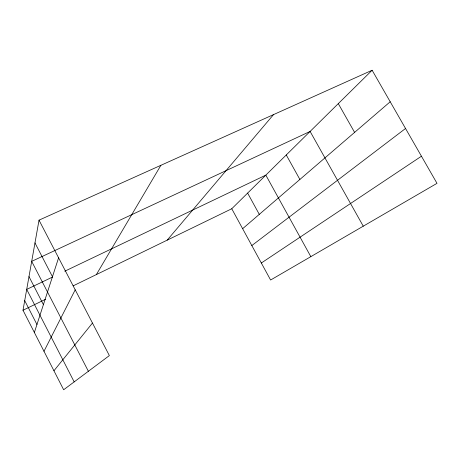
<?xml version="1.0" encoding="UTF-8"?>
<svg xmlns="http://www.w3.org/2000/svg" width="460" height="460" viewBox="0 0 460 460"><rect width="100%" height="100%" fill="white"/><g stroke="black" fill="none" stroke-linecap="round" stroke-linejoin="round"><path stroke-width="0.69" d="M39.025 220.15L109.365 355.591L63.652 389.758L23 310.247L39.025 220.15L372.123 70.242L437 183.333L270.606 280.019L231.759 208.754L372.123 70.242M34.368 332.482L58.593 257.83M43.987 351.291L75.204 289.823M96.364 274.58L160.891 165.307M53.941 370.766L92.471 323.058M167.198 240.137L273.516 114.615M242.633 228.695L390.206 101.763M251.821 245.559L405.536 128.489M261.332 263.005L421.446 156.222M23 310.247L45.494 299.31M73.169 285.855L231.759 208.754M52.515 277.064L26.709 289.397L74.175 381.892M64.774 271.204L265.834 175.128L310.828 256.645M338.296 103.621L354.597 132.388M363.256 226.182L310.109 131.434L31.694 261.355L88.377 371.277M286.264 154.962L299.885 179.452M247.624 193.091L259.29 214.366M34.977 242.914L52.463 276.719M28.986 276.592L43.407 304.635M24.713 300.616L36.955 324.518"/></g></svg>
